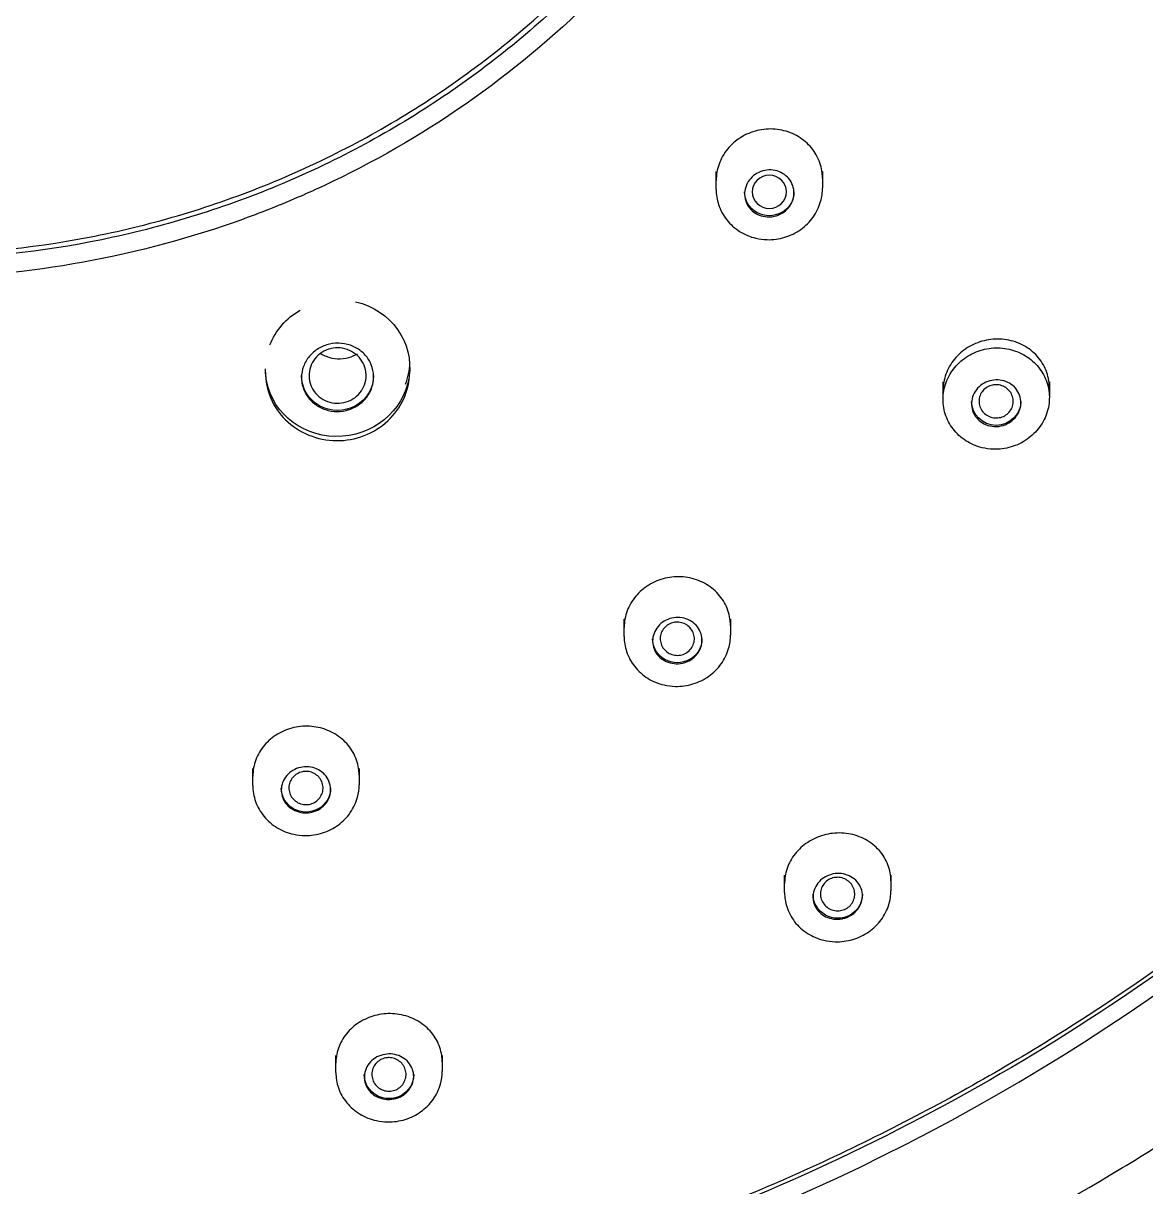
# Model space of a CAD drawing. Header units: centimetres. Extents: x -1797 to 2001, y -8788 to 1856.
# Drawn here: x -759.285 to -756.329, y -5384.095 to -5381.031 of the extents above; entities that cross this region are included whole.
import ezdxf

# ---------------------------------------------------------------- set-up
doc = ezdxf.new("R2010")
doc.units = ezdxf.units.CM
doc.header["$LTSCALE"] = 100
doc.header["$MEASUREMENT"] = 0
doc.layers.add('ID_Furniture-Fixed_02', color=145, linetype='Continuous')
doc.layers.add('WALL-03', color=2, linetype='Continuous')

# ---------------------------------------------------------------- blocks, each defined once
blk = doc.blocks.new('A$C5f37530c')
at = {"layer": 'ID_Furniture-Fixed_02'}
for p, q in [((-63.3444, -160.3439), (-63.3444, -160.3889)), ((-63.0644, -160.3889), (-63.0644, -160.3463)), ((-62.1626, -160.8178), (-62.1626, -160.8639)), ((-61.8826, -160.8639), (-61.8826, -160.8223)), ((-63.5631, -161.0996), (-63.5631, -161.1446)), ((-63.2831, -161.1446), (-63.2831, -161.1013)), ((-62.5851, -161.4919), (-62.5851, -161.5376)), ((-62.3051, -161.5376), (-62.3051, -161.4952)), ((-61.7453, -162.1163), (-61.7453, -162.1629)), ((-61.4653, -162.1629), (-61.4653, -162.121)), ((-63.5299, -162.1879), (-63.5299, -162.1969)), ((-63.1499, -162.2006), (-63.1499, -162.1904)), ((-63.5878, -162.5914), (-63.6123, -162.5827)), ((-63.4027, -162.6669), (-63.426, -162.6565)), ((-62.3428, -162.6693), (-62.3428, -162.7163)), ((-62.0628, -162.7163), (-62.0628, -162.6728))]:
    blk.add_line(p, q, dxfattribs=at)
for centre, radius, start, end in [((-64.4728, -165.0349), 2.5988, 70.6627, 89.9959), ((-64.445, -164.9684), 2.5264, 45.912, 65.6346)]:
    blk.add_arc(centre, radius, start, end, dxfattribs=at)
for centre, major_axis in [((-64.4726, -165.0029), (5.645, 0)), ((-62.2028, -162.6631), (0.045, 0))]:
    blk.add_ellipse(centre, major_axis=major_axis, ratio=0.970296, dxfattribs=at)
for centre, major_axis, ratio, start_param, end_param in [((-63.2044, -160.3382), (0.065, 0), 0.970296, 0, 3.141593), ((-62.0226, -160.8132), (0.065, 0), 0.970296, 0, 3.141593), ((-63.4231, -161.0929), (0.065, 0), 0.970296, 0, 3.141593), ((-62.4451, -161.486), (0.065, 0), 0.970296, 0, 3.141593), ((-63.3399, -162.1988), (-0.1893, 0.0177), 0.945873, 1.911212, 6.283185), ((-61.6053, -162.1112), (-0.065, 0), 0.970296, 3.141593, 6.283185), ((-63.3399, -162.1794), (0.095, 0), 0.970296, 0, 3.141593), ((-63.3399, -162.2205), (-0.19, 0), 0.970296, 3.187766, 3.500122), ((-63.3399, -162.1988), (-0.1893, 0.0177), 0.945873, 0, 0.088098), ((-63.3399, -162.1988), (-0.1893, 0.0177), 0.945873, 0.443996, 1.112771), ((-64.4726, -164.8861), (2.525, 0), 0.970296, 1.143417, 1.212777), ((-62.2028, -162.6631), (0.065, 0), 0.970296, 0, 3.141593)]:
    blk.add_ellipse(centre, major_axis=major_axis, ratio=ratio, start_param=start_param, end_param=end_param, dxfattribs=at)
for points, knots in [([(-70.4169, -164.2267), (-70.4, -164.1104), (-70.3712, -163.9482), (-70.262, -163.4578), (-70.0375, -162.7785), (-69.6987, -162.1409), (-69.4053, -161.6981), (-69.2596, -161.5013), (-69.015, -161.2035), (-68.8548, -161.031), (-68.5773, -160.7618), (-68.4005, -160.6073), (-68.0942, -160.3703), (-67.8891, -160.2273), (-67.4351, -159.9444), (-66.7767, -159.615), (-66.0793, -159.3975), (-65.5365, -159.284), (-65.2961, -159.2458), (-64.9061, -159.2031), (-64.4726, -159.1813), (-64.0391, -159.2031), (-63.6492, -159.2458), (-63.4088, -159.284), (-62.8659, -159.3975), (-62.1685, -159.615), (-61.5102, -159.9444), (-61.0561, -160.2273), (-60.8511, -160.3703), (-60.5447, -160.6073), (-60.368, -160.7618), (-60.0905, -161.031), (-59.9302, -161.2035), (-59.6857, -161.5013), (-59.54, -161.6981), (-59.2465, -162.1409), (-58.9078, -162.7785), (-58.6833, -163.4578), (-58.5741, -163.9482), (-58.5453, -164.1104), (-58.5284, -164.2267)], [0.2715949, 0.2715949, 0.2715949, 0.2715949, 0.2812305, 0.2851025, 0.3127892, 0.339482, 0.3437195, 0.3560105, 0.3593529, 0.3749833, 0.375032, 0.3906139, 0.3938894, 0.4062477, 0.4107021, 0.4368761, 0.4649885, 0.4687355, 0.4811162, 0.4843693, 0.5, 0.5156307, 0.5188838, 0.5312645, 0.5350115, 0.5631239, 0.5892979, 0.5937523, 0.6061106, 0.6093861, 0.624968, 0.6250169, 0.6406471, 0.6439896, 0.6562805, 0.660518, 0.6872108, 0.7148975, 0.7187695, 0.7284051, 0.7284051, 0.7284051, 0.7284051]), ([(-64.4726, -170.4466), (-64.843, -170.4466), (-65.2071, -170.4115), (-65.7445, -170.3081), (-65.9221, -170.2651), (-66.2743, -170.1616), (-66.4493, -170.1009), (-66.9585, -169.8961), (-67.2805, -169.7289), (-67.8898, -169.334), (-68.1783, -169.1041), (-68.6955, -168.6022), (-68.9276, -168.3285), (-69.2349, -167.8827), (-69.3304, -167.7283), (-69.5033, -167.4143), (-69.5814, -167.254), (-69.7911, -166.7631), (-69.8987, -166.4203), (-70.0427, -165.718), (-70.0783, -165.3649), (-70.0787, -164.6555), (-70.0423, -164.2953), (-69.8993, -163.5979), (-69.7936, -163.2589), (-69.5831, -162.765), (-69.5038, -162.602), (-69.3302, -162.2867), (-69.236, -162.1343), (-68.9317, -161.692), (-68.7001, -161.4171), (-68.1771, -160.9091), (-67.8934, -160.6836), (-67.4381, -160.3882), (-67.2813, -160.2968), (-66.9571, -160.1285), (-66.789, -160.0513), (-66.2795, -159.8463), (-65.9301, -159.7434), (-65.212, -159.6039), (-64.8404, -159.5681), (-64.1088, -159.5678), (-63.7452, -159.6023), (-63.2032, -159.7065), (-63.023, -159.7503), (-62.6716, -159.8537), (-62.4994, -159.9134), (-61.9933, -160.1164), (-61.668, -160.2844), (-61.0538, -160.6819), (-60.7712, -160.9069), (-60.2539, -161.4079), (-60.017, -161.6875), (-59.6092, -162.2792), (-59.4368, -162.5916), (-59.2255, -163.0848), (-59.1628, -163.2544), (-59.0556, -163.5964), (-59.011, -163.7688), (-58.9037, -164.2902), (-58.8672, -164.6431), (-58.8664, -165.3604), (-58.9025, -165.7155), (-59.0088, -166.237), (-59.053, -166.4093), (-59.1592, -166.7507), (-59.2216, -166.9207), (-59.4325, -167.4156), (-59.6045, -167.7281), (-60.0104, -168.319), (-60.247, -168.5991), (-60.7641, -169.1017), (-61.0461, -169.3271), (-61.5046, -169.6255), (-61.664, -169.7185), (-61.9879, -169.8868), (-62.1532, -169.9628), (-62.6589, -170.1667), (-63.0104, -170.271), (-63.7358, -170.4115), (-64.1023, -170.4466), (-64.4726, -170.4466)], [0, 0, 0, 0, 0.03125, 0.03125, 0.046875, 0.046875, 0.0625, 0.0625, 0.09375, 0.09375, 0.125, 0.125, 0.15625, 0.15625, 0.171875, 0.171875, 0.1875, 0.1875, 0.21875, 0.21875, 0.25, 0.25, 0.28125, 0.28125, 0.3125, 0.3125, 0.328125, 0.328125, 0.34375, 0.34375, 0.375, 0.375, 0.40625, 0.40625, 0.421875, 0.421875, 0.4375, 0.4375, 0.46875, 0.46875, 0.5, 0.5, 0.53125, 0.53125, 0.546875, 0.546875, 0.5625, 0.5625, 0.59375, 0.59375, 0.625, 0.625, 0.65625, 0.65625, 0.6875, 0.6875, 0.703125, 0.703125, 0.71875, 0.71875, 0.75, 0.75, 0.78125, 0.78125, 0.796875, 0.796875, 0.8125, 0.8125, 0.84375, 0.84375, 0.875, 0.875, 0.90625, 0.90625, 0.921875, 0.921875, 0.9375, 0.9375, 0.96875, 0.96875, 1, 1, 1, 1]), ([(-64.1622, -170.4197), (-63.8992, -170.4056), (-63.6394, -170.3736), (-63.2041, -170.2898), (-63.0269, -170.2469), (-62.6756, -170.1437), (-62.501, -170.0831), (-61.9932, -169.8789), (-61.6721, -169.7122), (-61.0643, -169.3182), (-60.7765, -169.0889), (-60.2607, -168.5883), (-60.0292, -168.3153), (-59.7226, -167.8707), (-59.6275, -167.7167), (-59.455, -167.4036), (-59.377, -167.2436), (-59.1679, -166.754), (-59.0606, -166.4121), (-58.917, -165.7116), (-58.8815, -165.3594), (-58.8811, -164.6518), (-58.9174, -164.2926), (-59.0599, -163.597), (-59.1655, -163.2589), (-59.3754, -162.7662), (-59.4545, -162.6036), (-59.6276, -162.2892), (-59.7216, -162.1371), (-60.0251, -161.696), (-60.2561, -161.4218), (-60.7777, -160.9151), (-61.0607, -160.6903), (-61.5148, -160.3956), (-61.6713, -160.3045), (-61.9946, -160.1365), (-62.1622, -160.0595), (-62.6704, -159.8551), (-63.0189, -159.7524), (-63.7352, -159.6133), (-64.1058, -159.5776), (-64.8355, -159.5774), (-65.1982, -159.6117), (-65.7387, -159.7157), (-65.9185, -159.7593), (-66.269, -159.8624), (-66.4407, -159.922), (-66.9455, -160.1245), (-67.27, -160.292), (-67.8827, -160.6885), (-68.1644, -160.9129), (-68.6805, -161.4127), (-68.9168, -161.6915), (-69.3235, -162.2817), (-69.4955, -162.5933), (-69.7062, -163.0852), (-69.7687, -163.2543), (-69.8757, -163.5955), (-69.9201, -163.7675), (-70.0271, -164.2875), (-70.0636, -164.6395), (-70.0643, -165.3549), (-70.0284, -165.7091), (-69.9223, -166.2293), (-69.8783, -166.4011), (-69.7723, -166.7417), (-69.7101, -166.9112), (-69.4998, -167.4048), (-69.3282, -167.7165), (-68.9233, -168.3058), (-68.6874, -168.5853), (-68.1715, -169.0865), (-67.8903, -169.3114), (-67.4329, -169.609), (-67.274, -169.7017), (-66.951, -169.8697), (-66.7861, -169.9455), (-66.3349, -170.1274), (-66.0417, -170.2191), (-65.7403, -170.2871)], [0.0087958, 0.0087958, 0.0087958, 0.0087958, 0.03125, 0.03125, 0.046875, 0.046875, 0.0625, 0.0625, 0.09375, 0.09375, 0.125, 0.125, 0.15625, 0.15625, 0.171875, 0.171875, 0.1875, 0.1875, 0.21875, 0.21875, 0.25, 0.25, 0.28125, 0.28125, 0.3125, 0.3125, 0.328125, 0.328125, 0.34375, 0.34375, 0.375, 0.375, 0.40625, 0.40625, 0.421875, 0.421875, 0.4375, 0.4375, 0.46875, 0.46875, 0.5, 0.5, 0.53125, 0.53125, 0.546875, 0.546875, 0.5625, 0.5625, 0.59375, 0.59375, 0.625, 0.625, 0.65625, 0.65625, 0.6875, 0.6875, 0.703125, 0.703125, 0.71875, 0.71875, 0.75, 0.75, 0.78125, 0.78125, 0.796875, 0.796875, 0.8125, 0.8125, 0.84375, 0.84375, 0.875, 0.875, 0.90625, 0.90625, 0.921875, 0.921875, 0.9375, 0.9375, 0.9638021, 0.9638021, 0.9638021, 0.9638021]), ([(-63.3444, -160.344), (-63.3444, -160.3303), (-63.3421, -160.3165), (-63.3376, -160.3036), (-63.3328, -160.2895), (-63.3253, -160.276), (-63.3157, -160.2643), (-63.3061, -160.2526), (-63.2941, -160.2423), (-63.2808, -160.2343), (-63.2676, -160.2263), (-63.2527, -160.2204), (-63.2374, -160.2171), (-63.2278, -160.215), (-63.2178, -160.2138), (-63.2079, -160.2137)], [0.7536301, 0.7536301, 0.7536301, 0.7536301, 0.8036148, 0.8036148, 0.8036148, 0.8580049, 0.8580049, 0.8580049, 0.9123808, 0.9123808, 0.9123808, 0.9664399, 0.9664399, 0.9664399, 1, 1, 1, 1]), ([(-63.2079, -160.2137), (-63.1924, -160.2134), (-63.1766, -160.2157), (-63.1618, -160.2203), (-63.147, -160.2248), (-63.1328, -160.2318), (-63.1204, -160.2407), (-63.108, -160.2495), (-63.097, -160.2605), (-63.0883, -160.2726), (-63.0796, -160.2848), (-63.073, -160.2985), (-63.0691, -160.3127), (-63.066, -160.3236), (-63.0644, -160.3351), (-63.0644, -160.3464)], [0, 0, 0, 0, 0.0530044, 0.0530044, 0.0530044, 0.1060084, 0.1060084, 0.1060084, 0.1590418, 0.1590418, 0.1590418, 0.2123999, 0.2123999, 0.2123999, 0.2537601, 0.2537601, 0.2537601, 0.2537601]), ([(-63.21, -160.273), (-63.2172, -160.2734), (-63.2244, -160.2751), (-63.231, -160.2777), (-63.2376, -160.2803), (-63.2437, -160.284), (-63.2489, -160.2885), (-63.2542, -160.293), (-63.2587, -160.2984), (-63.2621, -160.3043), (-63.2655, -160.3103), (-63.2678, -160.3169), (-63.2688, -160.3236), (-63.2698, -160.3304), (-63.2696, -160.3374), (-63.268, -160.3442), (-63.2665, -160.3509), (-63.2637, -160.3575), (-63.2598, -160.3634), (-63.2559, -160.3692), (-63.2509, -160.3746), (-63.2451, -160.3789), (-63.2395, -160.3832), (-63.233, -160.3866), (-63.2261, -160.3889), (-63.2194, -160.3912), (-63.2121, -160.3925), (-63.205, -160.3926), (-63.1978, -160.3928), (-63.1906, -160.3918), (-63.1839, -160.3898), (-63.1771, -160.3879), (-63.1706, -160.3848), (-63.165, -160.3809), (-63.1592, -160.3769), (-63.1542, -160.372), (-63.1502, -160.3665), (-63.1462, -160.3609), (-63.1431, -160.3546), (-63.1414, -160.3481), (-63.1396, -160.3415), (-63.139, -160.3345), (-63.1397, -160.3276), (-63.1405, -160.3208), (-63.1425, -160.314), (-63.1457, -160.3077), (-63.1489, -160.3015), (-63.1533, -160.2957), (-63.1586, -160.2908), (-63.1611, -160.2885), (-63.1639, -160.2863), (-63.1668, -160.2843), (-63.1726, -160.2805), (-63.1792, -160.2774), (-63.1861, -160.2755), (-63.1929, -160.2735), (-63.2002, -160.2726), (-63.2073, -160.2728), (-63.2082, -160.2729), (-63.2091, -160.2729), (-63.21, -160.273)], [0, 0, 0, 0, 0.053168, 0.053168, 0.053168, 0.106283, 0.106283, 0.106283, 0.160205, 0.160205, 0.160205, 0.215143, 0.215143, 0.215143, 0.270562, 0.270562, 0.270562, 0.3257, 0.3257, 0.3257, 0.37992, 0.37992, 0.37992, 0.433016, 0.433016, 0.433016, 0.485287, 0.485287, 0.485287, 0.537362, 0.537362, 0.537362, 0.589927, 0.589927, 0.589927, 0.643464, 0.643464, 0.643464, 0.69807, 0.69807, 0.69807, 0.753389, 0.753389, 0.753389, 0.808723, 0.808723, 0.808723, 0.863327, 0.863327, 0.863327, 0.889352, 0.889352, 0.889352, 0.941446, 0.941446, 0.941446, 0.993547, 0.993547, 0.993547, 1, 1, 1, 1]), ([(-63.2044, -160.383), (-63.1994, -160.3829), (-63.1943, -160.382), (-63.1896, -160.3804), (-63.1849, -160.3787), (-63.1804, -160.3762), (-63.1765, -160.3732), (-63.1726, -160.3701), (-63.1691, -160.3663), (-63.1665, -160.3621), (-63.1638, -160.3579), (-63.1618, -160.3532), (-63.1607, -160.3483), (-63.1595, -160.3434), (-63.1592, -160.3383), (-63.1599, -160.3333), (-63.1605, -160.3283), (-63.162, -160.3234), (-63.1642, -160.3189), (-63.1665, -160.3144), (-63.1696, -160.3103), (-63.1733, -160.3068), (-63.1769, -160.3034), (-63.1812, -160.3006), (-63.1858, -160.2985), (-63.1903, -160.2965), (-63.1953, -160.2952), (-63.2003, -160.2948), (-63.2052, -160.2944), (-63.2103, -160.2947), (-63.2151, -160.2959), (-63.22, -160.2971), (-63.2247, -160.2991), (-63.2288, -160.3017), (-63.2331, -160.3044), (-63.2369, -160.3078), (-63.24, -160.3117), (-63.2431, -160.3156), (-63.2456, -160.3201), (-63.2472, -160.3248), (-63.2489, -160.3295), (-63.2497, -160.3346), (-63.2496, -160.3396), (-63.2496, -160.3446), (-63.2486, -160.3497), (-63.2468, -160.3544), (-63.245, -160.3591), (-63.2424, -160.3635), (-63.2391, -160.3673), (-63.2359, -160.3711), (-63.2319, -160.3744), (-63.2276, -160.3769), (-63.2233, -160.3794), (-63.2185, -160.3812), (-63.2136, -160.3821), (-63.2106, -160.3827), (-63.2075, -160.383), (-63.2044, -160.383)], [0, 0, 0, 0, 0.053206, 0.053206, 0.053206, 0.106381, 0.106381, 0.106381, 0.159958, 0.159958, 0.159958, 0.214194, 0.214194, 0.214194, 0.268882, 0.268882, 0.268882, 0.323603, 0.323603, 0.323603, 0.377836, 0.377836, 0.377836, 0.431359, 0.431359, 0.431359, 0.484269, 0.484269, 0.484269, 0.53692, 0.53692, 0.53692, 0.589773, 0.589773, 0.589773, 0.643209, 0.643209, 0.643209, 0.697378, 0.697378, 0.697378, 0.752052, 0.752052, 0.752052, 0.806761, 0.806761, 0.806761, 0.861087, 0.861087, 0.861087, 0.91476, 0.91476, 0.91476, 0.967804, 0.967804, 0.967804, 1, 1, 1, 1]), ([(-63.0644, -160.3719), (-63.0644, -160.3755), (-63.0646, -160.3792), (-63.0649, -160.3829), (-63.0663, -160.3974), (-63.0705, -160.4119), (-63.0771, -160.4252), (-63.0838, -160.4385), (-63.0931, -160.451), (-63.1043, -160.4614), (-63.1155, -160.4718), (-63.1289, -160.4805), (-63.1434, -160.4868), (-63.1576, -160.493), (-63.1733, -160.4969), (-63.1891, -160.4983), (-63.2046, -160.4997), (-63.2206, -160.4987), (-63.2358, -160.4952), (-63.2508, -160.4918), (-63.2655, -160.4861), (-63.2785, -160.4784), (-63.2915, -160.4707), (-63.3033, -160.461), (-63.313, -160.4499), (-63.3227, -160.4388), (-63.3305, -160.426), (-63.3358, -160.4127), (-63.3412, -160.3991), (-63.3441, -160.3846), (-63.3444, -160.3703), (-63.3444, -160.3696), (-63.3444, -160.3688), (-63.3444, -160.3681)], [0.2493051, 0.2493051, 0.2493051, 0.2493051, 0.2630827, 0.2630827, 0.2630827, 0.318165, 0.318165, 0.318165, 0.3736341, 0.3736341, 0.3736341, 0.4287025, 0.4287025, 0.4287025, 0.48278, 0.48278, 0.48278, 0.5357412, 0.5357412, 0.5357412, 0.5879424, 0.5879424, 0.5879424, 0.6400266, 0.6400266, 0.6400266, 0.6926586, 0.6926586, 0.6926586, 0.7462887, 0.7462887, 0.7462887, 0.7491094, 0.7491094, 0.7491094, 0.7491094]), ([(-62.1626, -160.8179), (-62.1626, -160.8053), (-62.1607, -160.7926), (-62.1569, -160.7806), (-62.1525, -160.7664), (-62.1453, -160.7528), (-62.1361, -160.741), (-62.1269, -160.7291), (-62.1152, -160.7185), (-62.1022, -160.7103), (-62.0892, -160.702), (-62.0744, -160.6958), (-62.0591, -160.6921), (-62.0494, -160.6898), (-62.0394, -160.6885), (-62.0293, -160.6882)], [0.7570328, 0.7570328, 0.7570328, 0.7570328, 0.8029393, 0.8029393, 0.8029393, 0.8571127, 0.8571127, 0.8571127, 0.9115242, 0.9115242, 0.9115242, 0.9658654, 0.9658654, 0.9658654, 1, 1, 1, 1]), ([(-62.0293, -160.6882), (-62.0138, -160.6878), (-61.998, -160.6898), (-61.983, -160.6942), (-61.9681, -160.6986), (-61.9537, -160.7055), (-61.941, -160.7142), (-61.9284, -160.7229), (-61.9172, -160.7338), (-61.9082, -160.7459), (-61.8993, -160.758), (-61.8924, -160.7716), (-61.8881, -160.7857), (-61.8845, -160.7976), (-61.8826, -160.8101), (-61.8826, -160.8224)], [0, 0, 0, 0, 0.0531347, 0.0531347, 0.0531347, 0.1062818, 0.1062818, 0.1062818, 0.1592688, 0.1592688, 0.1592688, 0.2123403, 0.2123403, 0.2123403, 0.2571753, 0.2571753, 0.2571753, 0.2571753]), ([(-62.0117, -160.7486), (-62.0189, -160.7473), (-62.0263, -160.7471), (-62.0334, -160.748), (-62.0405, -160.749), (-62.0475, -160.751), (-62.0538, -160.754), (-62.0602, -160.7571), (-62.066, -160.7612), (-62.0709, -160.7661), (-62.0758, -160.771), (-62.0799, -160.7769), (-62.0827, -160.7831), (-62.0855, -160.7894), (-62.0872, -160.7963), (-62.0876, -160.8032), (-62.0879, -160.81), (-62.087, -160.8171), (-62.0848, -160.8238), (-62.0826, -160.8304), (-62.0792, -160.8367), (-62.0748, -160.8423), (-62.0705, -160.8478), (-62.0651, -160.8528), (-62.0591, -160.8567), (-62.0531, -160.8605), (-62.0464, -160.8635), (-62.0395, -160.8654), (-62.0327, -160.8673), (-62.0254, -160.8682), (-62.0183, -160.8679), (-62.0112, -160.8676), (-62.004, -160.8663), (-61.9975, -160.8639), (-61.9908, -160.8614), (-61.9846, -160.8579), (-61.9792, -160.8536), (-61.9737, -160.8492), (-61.9691, -160.8438), (-61.9656, -160.838), (-61.962, -160.832), (-61.9596, -160.8254), (-61.9584, -160.8186), (-61.9573, -160.8118), (-61.9574, -160.8047), (-61.9588, -160.7979), (-61.9602, -160.7911), (-61.9629, -160.7845), (-61.9667, -160.7784), (-61.9685, -160.7755), (-61.9706, -160.7728), (-61.9729, -160.7702), (-61.9775, -160.765), (-61.9831, -160.7604), (-61.9892, -160.7569), (-61.9953, -160.7533), (-62.0021, -160.7507), (-62.0091, -160.7491), (-62.0099, -160.7489), (-62.0108, -160.7488), (-62.0117, -160.7486)], [0, 0, 0, 0, 0.053168, 0.053168, 0.053168, 0.106282, 0.106282, 0.106282, 0.160205, 0.160205, 0.160205, 0.215143, 0.215143, 0.215143, 0.270563, 0.270563, 0.270563, 0.325701, 0.325701, 0.325701, 0.37992, 0.37992, 0.37992, 0.433016, 0.433016, 0.433016, 0.485286, 0.485286, 0.485286, 0.537361, 0.537361, 0.537361, 0.589927, 0.589927, 0.589927, 0.643465, 0.643465, 0.643465, 0.698071, 0.698071, 0.698071, 0.75339, 0.75339, 0.75339, 0.808723, 0.808723, 0.808723, 0.863327, 0.863327, 0.863327, 0.889352, 0.889352, 0.889352, 0.941447, 0.941447, 0.941447, 0.993547, 0.993547, 0.993547, 1, 1, 1, 1]), ([(-62.0226, -160.8578), (-62.0175, -160.8577), (-62.0124, -160.8567), (-62.0077, -160.855), (-62.0029, -160.8533), (-61.9984, -160.8508), (-61.9945, -160.8476), (-61.9906, -160.8445), (-61.9871, -160.8406), (-61.9845, -160.8364), (-61.9818, -160.8321), (-61.9798, -160.8273), (-61.9788, -160.8224), (-61.9777, -160.8175), (-61.9775, -160.8123), (-61.9782, -160.8074), (-61.9789, -160.8024), (-61.9805, -160.7976), (-61.9828, -160.7931), (-61.9851, -160.7888), (-61.9882, -160.7847), (-61.9919, -160.7814), (-61.9955, -160.778), (-61.9998, -160.7753), (-62.0044, -160.7733), (-62.009, -160.7714), (-62.0139, -160.7702), (-62.0189, -160.7698), (-62.0238, -160.7694), (-62.0289, -160.7698), (-62.0338, -160.771), (-62.0387, -160.7723), (-62.0434, -160.7743), (-62.0476, -160.777), (-62.0518, -160.7798), (-62.0556, -160.7833), (-62.0587, -160.7872), (-62.0618, -160.7912), (-62.0643, -160.7957), (-62.0659, -160.8005), (-62.0674, -160.8053), (-62.0682, -160.8104), (-62.0681, -160.8154), (-62.0679, -160.8203), (-62.0669, -160.8254), (-62.0651, -160.83), (-62.0632, -160.8346), (-62.0606, -160.839), (-62.0573, -160.8427), (-62.054, -160.8464), (-62.05, -160.8496), (-62.0457, -160.852), (-62.0413, -160.8544), (-62.0365, -160.8562), (-62.0316, -160.857), (-62.0287, -160.8576), (-62.0256, -160.8578), (-62.0226, -160.8578)], [0, 0, 0, 0, 0.053739, 0.053739, 0.053739, 0.107435, 0.107435, 0.107435, 0.161635, 0.161635, 0.161635, 0.216348, 0.216348, 0.216348, 0.271057, 0.271057, 0.271057, 0.325346, 0.325346, 0.325346, 0.378962, 0.378962, 0.378962, 0.431945, 0.431945, 0.431945, 0.484617, 0.484617, 0.484617, 0.537445, 0.537445, 0.537445, 0.590848, 0.590848, 0.590848, 0.644906, 0.644906, 0.644906, 0.699442, 0.699442, 0.699442, 0.75412, 0.75412, 0.75412, 0.808512, 0.808512, 0.808512, 0.862313, 0.862313, 0.862313, 0.915498, 0.915498, 0.915498, 0.96835, 0.96835, 0.96835, 1, 1, 1, 1]), ([(-61.8826, -160.8485), (-61.8826, -160.8521), (-61.8828, -160.8556), (-61.8831, -160.8591), (-61.8844, -160.8736), (-61.8884, -160.888), (-61.8949, -160.9011), (-61.9014, -160.9144), (-61.9105, -160.9267), (-61.9216, -160.9371), (-61.9327, -160.9476), (-61.946, -160.9563), (-61.9604, -160.9626), (-61.9747, -160.9688), (-61.9905, -160.9728), (-62.0064, -160.9741), (-62.0221, -160.9754), (-62.0383, -160.9742), (-62.0538, -160.9705), (-62.0689, -160.967), (-62.0837, -160.961), (-62.0969, -160.953), (-62.1099, -160.9451), (-62.1217, -160.9351), (-62.1314, -160.9238), (-62.1411, -160.9125), (-62.1488, -160.8996), (-62.1541, -160.8862), (-62.1594, -160.8726), (-62.1623, -160.8581), (-62.1626, -160.8439), (-62.1626, -160.8431), (-62.1626, -160.8422), (-62.1626, -160.8414)], [0.248696, 0.248696, 0.248696, 0.248696, 0.2618335, 0.2618335, 0.2618335, 0.3161862, 0.3161862, 0.3161862, 0.3714264, 0.3714264, 0.3714264, 0.426871, 0.426871, 0.426871, 0.4817461, 0.4817461, 0.4817461, 0.5355549, 0.5355549, 0.5355549, 0.5882925, 0.5882925, 0.5882925, 0.6404044, 0.6404044, 0.6404044, 0.6925623, 0.6925623, 0.6925623, 0.7454001, 0.7454001, 0.7454001, 0.7485312, 0.7485312, 0.7485312, 0.7485312]), ([(-63.5631, -161.0996), (-63.5631, -161.0854), (-63.5606, -161.071), (-63.5559, -161.0575), (-63.5509, -161.0434), (-63.5432, -161.03), (-63.5336, -161.0183), (-63.5239, -161.0066), (-63.5119, -160.9963), (-63.4986, -160.9883), (-63.4854, -160.9804), (-63.4705, -160.9745), (-63.4552, -160.9712), (-63.4456, -160.9691), (-63.4357, -160.968), (-63.4258, -160.9679)], [0.7529545, 0.7529545, 0.7529545, 0.7529545, 0.804521, 0.804521, 0.804521, 0.8586044, 0.8586044, 0.8586044, 0.9126702, 0.9126702, 0.9126702, 0.9665577, 0.9665577, 0.9665577, 1, 1, 1, 1]), ([(-63.4258, -160.9679), (-63.4102, -160.9677), (-63.3944, -160.97), (-63.3796, -160.9747), (-63.3647, -160.9794), (-63.3505, -160.9866), (-63.3382, -160.9956), (-63.3258, -161.0046), (-63.3148, -161.0158), (-63.3063, -161.0282), (-63.2977, -161.0406), (-63.2912, -161.0545), (-63.2874, -161.0689), (-63.2846, -161.0795), (-63.2831, -161.0905), (-63.2831, -161.1014)], [0, 0, 0, 0, 0.0533239, 0.0533239, 0.0533239, 0.1066473, 0.1066473, 0.1066473, 0.1599893, 0.1599893, 0.1599893, 0.2135095, 0.2135095, 0.2135095, 0.2530313, 0.2530313, 0.2530313, 0.2530313]), ([(-63.4261, -161.0275), (-63.4334, -161.0277), (-63.4407, -161.0292), (-63.4474, -161.0316), (-63.4541, -161.0341), (-63.4604, -161.0376), (-63.4659, -161.042), (-63.4713, -161.0464), (-63.476, -161.0518), (-63.4796, -161.0576), (-63.4832, -161.0635), (-63.4858, -161.0701), (-63.4871, -161.0768), (-63.4884, -161.0836), (-63.4884, -161.0907), (-63.4872, -161.0975), (-63.486, -161.1043), (-63.4836, -161.111), (-63.48, -161.1171), (-63.4764, -161.1231), (-63.4717, -161.1286), (-63.4662, -161.1332), (-63.4608, -161.1378), (-63.4544, -161.1416), (-63.4477, -161.1442), (-63.441, -161.1468), (-63.4338, -161.1484), (-63.4266, -161.1488), (-63.4194, -161.1492), (-63.412, -161.1485), (-63.4052, -161.1467), (-63.3982, -161.1449), (-63.3916, -161.142), (-63.3857, -161.1382), (-63.3798, -161.1344), (-63.3745, -161.1295), (-63.3703, -161.1241), (-63.366, -161.1186), (-63.3628, -161.1123), (-63.3607, -161.1058), (-63.3587, -161.0992), (-63.3578, -161.0922), (-63.3582, -161.0853), (-63.3586, -161.0785), (-63.3604, -161.0716), (-63.3632, -161.0652), (-63.3661, -161.0588), (-63.3702, -161.0528), (-63.3751, -161.0477), (-63.3788, -161.0439), (-63.3831, -161.0405), (-63.3876, -161.0376), (-63.3937, -161.0339), (-63.4004, -161.0311), (-63.4074, -161.0294), (-63.4135, -161.0279), (-63.4199, -161.0273), (-63.4261, -161.0275)], [0, 0, 0, 0, 0.053341, 0.053341, 0.053341, 0.106653, 0.106653, 0.106653, 0.160399, 0.160399, 0.160399, 0.214724, 0.214724, 0.214724, 0.269361, 0.269361, 0.269361, 0.3239, 0.3239, 0.3239, 0.377973, 0.377973, 0.377973, 0.431425, 0.431425, 0.431425, 0.484377, 0.484377, 0.484377, 0.537164, 0.537164, 0.537164, 0.59018, 0.59018, 0.59018, 0.643723, 0.643723, 0.643723, 0.69787, 0.69787, 0.69787, 0.752441, 0.752441, 0.752441, 0.807062, 0.807062, 0.807062, 0.861324, 0.861324, 0.861324, 0.901331, 0.901331, 0.901331, 0.954141, 0.954141, 0.954141, 1, 1, 1, 1]), ([(-63.4231, -161.1369), (-63.4181, -161.1369), (-63.413, -161.136), (-63.4082, -161.1344), (-63.4035, -161.1327), (-63.399, -161.1303), (-63.3951, -161.1272), (-63.3911, -161.1242), (-63.3877, -161.1204), (-63.385, -161.1163), (-63.3824, -161.1121), (-63.3804, -161.1075), (-63.3793, -161.1027), (-63.3781, -161.0979), (-63.3779, -161.0928), (-63.3785, -161.0879), (-63.379, -161.083), (-63.3805, -161.0782), (-63.3827, -161.0738), (-63.385, -161.0693), (-63.388, -161.0653), (-63.3916, -161.0618), (-63.3952, -161.0584), (-63.3995, -161.0555), (-63.404, -161.0534), (-63.4086, -161.0513), (-63.4135, -161.05), (-63.4185, -161.0495), (-63.4235, -161.049), (-63.4287, -161.0494), (-63.4335, -161.0505), (-63.4384, -161.0516), (-63.4432, -161.0536), (-63.4474, -161.0562), (-63.4516, -161.0589), (-63.4555, -161.0622), (-63.4586, -161.0661), (-63.4617, -161.07), (-63.4642, -161.0744), (-63.4658, -161.0791), (-63.4674, -161.0837), (-63.4682, -161.0887), (-63.4682, -161.0936), (-63.4681, -161.0986), (-63.4672, -161.1035), (-63.4654, -161.1082), (-63.4637, -161.1128), (-63.4611, -161.1171), (-63.4579, -161.1209), (-63.4547, -161.1247), (-63.4508, -161.128), (-63.4465, -161.1306), (-63.4422, -161.1331), (-63.4374, -161.1349), (-63.4325, -161.1359), (-63.4294, -161.1366), (-63.4263, -161.1369), (-63.4231, -161.1369)], [0, 0, 0, 0, 0.053569, 0.053569, 0.053569, 0.107128, 0.107128, 0.107128, 0.160757, 0.160757, 0.160757, 0.214564, 0.214564, 0.214564, 0.268521, 0.268521, 0.268521, 0.322543, 0.322543, 0.322543, 0.376419, 0.376419, 0.376419, 0.430077, 0.430077, 0.430077, 0.483554, 0.483554, 0.483554, 0.536951, 0.536951, 0.536951, 0.590406, 0.590406, 0.590406, 0.64404, 0.64404, 0.64404, 0.697918, 0.697918, 0.697918, 0.75191, 0.75191, 0.75191, 0.805866, 0.805866, 0.805866, 0.8597, 0.8597, 0.8597, 0.913359, 0.913359, 0.913359, 0.966866, 0.966866, 0.966866, 1, 1, 1, 1]), ([(-63.2831, -161.1265), (-63.2831, -161.1308), (-63.2834, -161.1351), (-63.2838, -161.1394), (-63.2854, -161.1541), (-63.2897, -161.1687), (-63.2965, -161.182), (-63.3032, -161.1953), (-63.3126, -161.2077), (-63.3238, -161.2181), (-63.335, -161.2285), (-63.3483, -161.2372), (-63.3626, -161.2435), (-63.3768, -161.2497), (-63.3924, -161.2538), (-63.4081, -161.2552), (-63.4236, -161.2566), (-63.4397, -161.2555), (-63.4549, -161.2521), (-63.47, -161.2486), (-63.4847, -161.2427), (-63.4978, -161.2349), (-63.5109, -161.227), (-63.5228, -161.217), (-63.5324, -161.2056), (-63.5421, -161.1942), (-63.5499, -161.1811), (-63.5551, -161.1674), (-63.5603, -161.1536), (-63.563, -161.1388), (-63.5631, -161.1243), (-63.5631, -161.124), (-63.5631, -161.1238), (-63.5631, -161.1236)], [0.2496686, 0.2496686, 0.2496686, 0.2496686, 0.265587, 0.265587, 0.265587, 0.320042, 0.320042, 0.320042, 0.3747065, 0.3747065, 0.3747065, 0.4291556, 0.4291556, 0.4291556, 0.4830647, 0.4830647, 0.4830647, 0.536355, 0.536355, 0.536355, 0.5892174, 0.5892174, 0.5892174, 0.6420168, 0.6420168, 0.6420168, 0.6951365, 0.6951365, 0.6951365, 0.7488273, 0.7488273, 0.7488273, 0.7496037, 0.7496037, 0.7496037, 0.7496037]), ([(-62.5851, -161.4919), (-62.5851, -161.4785), (-62.5829, -161.4649), (-62.5787, -161.4522), (-62.574, -161.438), (-62.5667, -161.4244), (-62.5572, -161.4126), (-62.5478, -161.4007), (-62.5361, -161.3903), (-62.523, -161.3821), (-62.5099, -161.3739), (-62.4951, -161.3678), (-62.4798, -161.3643), (-62.4702, -161.3621), (-62.4603, -161.3608), (-62.4503, -161.3606)], [0.755609, 0.755609, 0.755609, 0.755609, 0.8041409, 0.8041409, 0.8041409, 0.8581153, 0.8581153, 0.8581153, 0.9122094, 0.9122094, 0.9122094, 0.9662525, 0.9662525, 0.9662525, 1, 1, 1, 1]), ([(-62.4503, -161.3606), (-62.4347, -161.3603), (-62.4188, -161.3624), (-62.4039, -161.367), (-62.389, -161.3715), (-62.3746, -161.3786), (-62.3621, -161.3875), (-62.3495, -161.3964), (-62.3384, -161.4075), (-62.3296, -161.4198), (-62.3208, -161.4322), (-62.3141, -161.446), (-62.31, -161.4604), (-62.3068, -161.4717), (-62.3051, -161.4836), (-62.3051, -161.4953)], [0, 0, 0, 0, 0.0533891, 0.0533891, 0.0533891, 0.1067847, 0.1067847, 0.1067847, 0.160098, 0.160098, 0.160098, 0.2134635, 0.2134635, 0.2134635, 0.2557268, 0.2557268, 0.2557268, 0.2557268]), ([(-62.4317, -161.4218), (-62.4388, -161.4203), (-62.4463, -161.4199), (-62.4534, -161.4206), (-62.4606, -161.4214), (-62.4677, -161.4233), (-62.4742, -161.4262), (-62.4807, -161.4291), (-62.4867, -161.4331), (-62.4917, -161.4379), (-62.4968, -161.4427), (-62.5011, -161.4484), (-62.5042, -161.4546), (-62.5072, -161.4608), (-62.5092, -161.4677), (-62.5099, -161.4745), (-62.5105, -161.4814), (-62.5099, -161.4885), (-62.5081, -161.4952), (-62.5063, -161.5019), (-62.5032, -161.5084), (-62.4991, -161.5142), (-62.495, -161.52), (-62.4899, -161.5252), (-62.4841, -161.5294), (-62.4783, -161.5335), (-62.4717, -161.5368), (-62.4648, -161.539), (-62.458, -161.5412), (-62.4506, -161.5423), (-62.4435, -161.5422), (-62.4363, -161.5422), (-62.429, -161.541), (-62.4223, -161.5388), (-62.4155, -161.5365), (-62.4091, -161.5331), (-62.4035, -161.5289), (-62.3979, -161.5246), (-62.3931, -161.5193), (-62.3893, -161.5135), (-62.3856, -161.5077), (-62.3828, -161.5011), (-62.3814, -161.4944), (-62.3799, -161.4876), (-62.3797, -161.4805), (-62.3808, -161.4737), (-62.3819, -161.4668), (-62.3842, -161.46), (-62.3876, -161.4539), (-62.3902, -161.4493), (-62.3934, -161.445), (-62.3971, -161.4411), (-62.4019, -161.436), (-62.4077, -161.4316), (-62.4141, -161.4283), (-62.4196, -161.4254), (-62.4256, -161.4232), (-62.4317, -161.4218)], [0, 0, 0, 0, 0.053341, 0.053341, 0.053341, 0.106653, 0.106653, 0.106653, 0.160399, 0.160399, 0.160399, 0.214724, 0.214724, 0.214724, 0.269361, 0.269361, 0.269361, 0.3239, 0.3239, 0.3239, 0.377973, 0.377973, 0.377973, 0.431425, 0.431425, 0.431425, 0.484377, 0.484377, 0.484377, 0.537163, 0.537163, 0.537163, 0.59018, 0.59018, 0.59018, 0.643723, 0.643723, 0.643723, 0.697871, 0.697871, 0.697871, 0.752442, 0.752442, 0.752442, 0.807062, 0.807062, 0.807062, 0.861324, 0.861324, 0.861324, 0.901331, 0.901331, 0.901331, 0.954141, 0.954141, 0.954141, 1, 1, 1, 1]), ([(-62.4451, -161.5299), (-62.4401, -161.5299), (-62.435, -161.529), (-62.4302, -161.5273), (-62.4254, -161.5257), (-62.4209, -161.5232), (-62.417, -161.5202), (-62.4131, -161.5171), (-62.4096, -161.5133), (-62.407, -161.5091), (-62.4043, -161.5049), (-62.4023, -161.5002), (-62.4012, -161.4954), (-62.4001, -161.4906), (-62.3999, -161.4856), (-62.4005, -161.4807), (-62.4011, -161.4758), (-62.4026, -161.471), (-62.4049, -161.4666), (-62.4071, -161.4622), (-62.4102, -161.4581), (-62.4138, -161.4547), (-62.4174, -161.4513), (-62.4216, -161.4485), (-62.4262, -161.4464), (-62.4307, -161.4444), (-62.4357, -161.443), (-62.4407, -161.4426), (-62.4457, -161.4421), (-62.4509, -161.4424), (-62.4557, -161.4436), (-62.4606, -161.4448), (-62.4654, -161.4467), (-62.4696, -161.4494), (-62.4739, -161.4521), (-62.4777, -161.4555), (-62.4808, -161.4594), (-62.4839, -161.4633), (-62.4863, -161.4677), (-62.4879, -161.4724), (-62.4895, -161.477), (-62.4903, -161.482), (-62.4902, -161.4869), (-62.4902, -161.4918), (-62.4892, -161.4968), (-62.4875, -161.5014), (-62.4857, -161.506), (-62.4831, -161.5104), (-62.4799, -161.5141), (-62.4767, -161.5179), (-62.4728, -161.5212), (-62.4684, -161.5237), (-62.4641, -161.5262), (-62.4593, -161.528), (-62.4544, -161.529), (-62.4513, -161.5296), (-62.4482, -161.5299), (-62.4451, -161.5299)], [0, 0, 0, 0, 0.053772, 0.053772, 0.053772, 0.107524, 0.107524, 0.107524, 0.161375, 0.161375, 0.161375, 0.215399, 0.215399, 0.215399, 0.26938, 0.26938, 0.26938, 0.32322, 0.32322, 0.32322, 0.376873, 0.376873, 0.376873, 0.430362, 0.430362, 0.430362, 0.483784, 0.483784, 0.483784, 0.537283, 0.537283, 0.537283, 0.590976, 0.590976, 0.590976, 0.644791, 0.644791, 0.644791, 0.698689, 0.698689, 0.698689, 0.752603, 0.752603, 0.752603, 0.806443, 0.806443, 0.806443, 0.860153, 0.860153, 0.860153, 0.913747, 0.913747, 0.913747, 0.96731, 0.96731, 0.96731, 1, 1, 1, 1]), ([(-62.3051, -161.5208), (-62.3051, -161.525), (-62.3054, -161.5293), (-62.3058, -161.5335), (-62.3073, -161.5481), (-62.3116, -161.5627), (-62.3182, -161.5759), (-62.3249, -161.5892), (-62.3342, -161.6015), (-62.3453, -161.6119), (-62.3564, -161.6223), (-62.3697, -161.631), (-62.384, -161.6373), (-62.3982, -161.6435), (-62.4139, -161.6475), (-62.4297, -161.6488), (-62.4453, -161.6502), (-62.4614, -161.649), (-62.4768, -161.6454), (-62.492, -161.6418), (-62.5068, -161.6357), (-62.52, -161.6276), (-62.5331, -161.6196), (-62.5449, -161.6094), (-62.5546, -161.5979), (-62.5642, -161.5864), (-62.5719, -161.5732), (-62.5771, -161.5594), (-62.5823, -161.5456), (-62.585, -161.5308), (-62.5851, -161.5162), (-62.5851, -161.516), (-62.5851, -161.5157), (-62.5851, -161.5155)], [0.2493391, 0.2493391, 0.2493391, 0.2493391, 0.2649053, 0.2649053, 0.2649053, 0.3189689, 0.3189689, 0.3189689, 0.3735107, 0.3735107, 0.3735107, 0.4281616, 0.4281616, 0.4281616, 0.4825039, 0.4825039, 0.4825039, 0.5362622, 0.5362622, 0.5362622, 0.5894248, 0.5894248, 0.5894248, 0.6422361, 0.6422361, 0.6422361, 0.6950802, 0.6950802, 0.6950802, 0.7483213, 0.7483213, 0.7483213, 0.7492776, 0.7492776, 0.7492776, 0.7492776]), ([(-61.6128, -161.9852), (-61.5972, -161.9847), (-61.5813, -161.9867), (-61.5662, -161.9911), (-61.5512, -161.9956), (-61.5367, -162.0025), (-61.524, -162.0114), (-61.5113, -162.0203), (-61.4999, -162.0313), (-61.4909, -162.0436), (-61.4819, -162.0559), (-61.475, -162.0698), (-61.4707, -162.0842), (-61.4664, -162.0985), (-61.4647, -162.1138), (-61.4655, -162.1286), (-61.4664, -162.1434), (-61.47, -162.1583), (-61.476, -162.172), (-61.482, -162.1857), (-61.4906, -162.1985), (-61.5011, -162.2095), (-61.5116, -162.2205), (-61.5242, -162.2299), (-61.538, -162.2368), (-61.5518, -162.2438), (-61.5672, -162.2486), (-61.5827, -162.2508), (-61.5983, -162.2529), (-61.6144, -162.2525), (-61.6299, -162.2496), (-61.6454, -162.2467), (-61.6606, -162.2413), (-61.6742, -162.2337), (-61.6878, -162.2261), (-61.7003, -162.2162), (-61.7106, -162.2048), (-61.7209, -162.1935), (-61.7293, -162.1803), (-61.7351, -162.1664), (-61.741, -162.1525), (-61.7444, -162.1375), (-61.7451, -162.1227), (-61.7459, -162.1078), (-61.744, -162.0926), (-61.7395, -162.0785), (-61.7351, -162.0642), (-61.728, -162.0505), (-61.7188, -162.0386), (-61.7096, -162.0266), (-61.6981, -162.016), (-61.6852, -162.0077), (-61.6722, -161.9993), (-61.6576, -161.993), (-61.6424, -161.9893), (-61.6328, -161.987), (-61.6228, -161.9856), (-61.6128, -161.9852)], [0, 0, 0, 0, 0.053554, 0.053554, 0.053554, 0.10712, 0.10712, 0.10712, 0.160526, 0.160526, 0.160526, 0.213838, 0.213838, 0.213838, 0.26723, 0.26723, 0.26723, 0.320839, 0.320839, 0.320839, 0.374707, 0.374707, 0.374707, 0.428762, 0.428762, 0.428762, 0.48285, 0.48285, 0.48285, 0.536802, 0.536802, 0.536802, 0.590512, 0.590512, 0.590512, 0.643979, 0.643979, 0.643979, 0.697309, 0.697309, 0.697309, 0.750664, 0.750664, 0.750664, 0.804195, 0.804195, 0.804195, 0.857978, 0.857978, 0.857978, 0.911982, 0.911982, 0.911982, 0.966078, 0.966078, 0.966078, 1, 1, 1, 1]), ([(-63.5299, -162.1879), (-63.5299, -162.1411), (-63.5103, -162.0954), (-63.4422, -162.0285), (-63.3933, -162.0083), (-63.3431, -162.0078)], [0.7526171, 0.7526171, 0.7526171, 0.7526171, 0.875, 0.875, 1, 1, 1, 1]), ([(-63.3431, -162.0078), (-63.2928, -162.0074), (-63.2433, -162.0266), (-63.172, -162.093), (-63.1507, -162.1402), (-63.1499, -162.1885), (-63.1499, -162.1895), (-63.1499, -162.1906)], [0, 0, 0, 0, 0.125, 0.125, 0.25, 0.25, 0.2527574, 0.2527574, 0.2527574, 0.2527574]), ([(-61.6053, -162.045), (-61.6126, -162.0448), (-61.6201, -162.0458), (-61.627, -162.048), (-61.6338, -162.0501), (-61.6404, -162.0534), (-61.6461, -162.0575), (-61.6518, -162.0617), (-61.6568, -162.0669), (-61.6606, -162.0727), (-61.6645, -162.0786), (-61.6673, -162.0851), (-61.6689, -162.0919), (-61.6704, -162.0986), (-61.6707, -162.1058), (-61.6698, -162.1127), (-61.6688, -162.1196), (-61.6666, -162.1264), (-61.6633, -162.1327), (-61.66, -162.1388), (-61.6556, -162.1446), (-61.6503, -162.1495), (-61.6451, -162.1543), (-61.639, -162.1584), (-61.6325, -162.1614), (-61.6259, -162.1644), (-61.6188, -162.1664), (-61.6117, -162.1673), (-61.6045, -162.1682), (-61.5971, -162.1679), (-61.5901, -162.1665), (-61.5831, -162.165), (-61.5762, -162.1624), (-61.5701, -162.1589), (-61.5639, -162.1553), (-61.5584, -162.1507), (-61.5539, -162.1453), (-61.5494, -162.1399), (-61.5459, -162.1337), (-61.5436, -162.1272), (-61.5413, -162.1206), (-61.5401, -162.1136), (-61.5403, -162.1066), (-61.5405, -162.0997), (-61.542, -162.0927), (-61.5446, -162.0861), (-61.5472, -162.0796), (-61.551, -162.0735), (-61.5557, -162.0681), (-61.5603, -162.0628), (-61.566, -162.0581), (-61.5722, -162.0545), (-61.5784, -162.0509), (-61.5852, -162.0482), (-61.5923, -162.0466), (-61.5965, -162.0457), (-61.6009, -162.0451), (-61.6053, -162.045)], [0, 0, 0, 0, 0.05416, 0.05416, 0.05416, 0.108295, 0.108295, 0.108295, 0.162787, 0.162787, 0.162787, 0.217426, 0.217426, 0.217426, 0.271796, 0.271796, 0.271796, 0.325603, 0.325603, 0.325603, 0.378809, 0.378809, 0.378809, 0.43164, 0.43164, 0.43164, 0.484475, 0.484475, 0.484475, 0.537687, 0.537687, 0.537687, 0.591489, 0.591489, 0.591489, 0.645846, 0.645846, 0.645846, 0.700481, 0.700481, 0.700481, 0.754984, 0.754984, 0.754984, 0.808995, 0.808995, 0.808995, 0.862377, 0.862377, 0.862377, 0.91528, 0.91528, 0.91528, 0.968058, 0.968058, 0.968058, 1, 1, 1, 1]), ([(-63.4349, -162.1736), (-63.4349, -162.1836), (-63.433, -162.1939), (-63.4295, -162.2034), (-63.426, -162.213), (-63.4207, -162.2221), (-63.414, -162.2301), (-63.4073, -162.238), (-63.3992, -162.2449), (-63.3901, -162.2504), (-63.3811, -162.2557), (-63.3711, -162.2598), (-63.3607, -162.2621), (-63.3504, -162.2644), (-63.3395, -162.265), (-63.3291, -162.264), (-63.3185, -162.2629), (-63.3081, -162.2602), (-63.2986, -162.2559), (-63.289, -162.2516), (-63.2802, -162.2457), (-63.2727, -162.2387), (-63.2651, -162.2317), (-63.2588, -162.2233), (-63.2542, -162.2142), (-63.2496, -162.2051), (-63.2466, -162.1952), (-63.2454, -162.1851), (-63.2443, -162.1751), (-63.245, -162.1647), (-63.2474, -162.1548), (-63.2499, -162.1449), (-63.2542, -162.1353), (-63.2599, -162.1267), (-63.2657, -162.1182), (-63.2731, -162.1104), (-63.2815, -162.1041), (-63.2898, -162.0979), (-63.2994, -162.0929), (-63.3095, -162.0896), (-63.3195, -162.0863), (-63.3302, -162.0846), (-63.3408, -162.0846), (-63.3514, -162.0845), (-63.3621, -162.0863), (-63.372, -162.0895), (-63.382, -162.0928), (-63.3915, -162.0978), (-63.3997, -162.104), (-63.408, -162.1103), (-63.4152, -162.118), (-63.4207, -162.1265), (-63.4263, -162.135), (-63.4305, -162.1446), (-63.4327, -162.1545), (-63.4342, -162.1607), (-63.4349, -162.1672), (-63.4349, -162.1736)], [0, 0, 0, 0, 0.053815, 0.053815, 0.053815, 0.107645, 0.107645, 0.107645, 0.161264, 0.161264, 0.161264, 0.214632, 0.214632, 0.214632, 0.267898, 0.267898, 0.267898, 0.321252, 0.321252, 0.321252, 0.374847, 0.374847, 0.374847, 0.42873, 0.42873, 0.42873, 0.482828, 0.482828, 0.482828, 0.536969, 0.536969, 0.536969, 0.59096, 0.59096, 0.59096, 0.644675, 0.644675, 0.644675, 0.698108, 0.698108, 0.698108, 0.751382, 0.751382, 0.751382, 0.804685, 0.804685, 0.804685, 0.858194, 0.858194, 0.858194, 0.911994, 0.911994, 0.911994, 0.966043, 0.966043, 0.966043, 1, 1, 1, 1]), ([(-61.6053, -162.1551), (-61.6003, -162.1551), (-61.5951, -162.1542), (-61.5904, -162.1525), (-61.5856, -162.1509), (-61.5811, -162.1484), (-61.5772, -162.1453), (-61.5732, -162.1423), (-61.5698, -162.1385), (-61.5671, -162.1343), (-61.5645, -162.1301), (-61.5625, -162.1254), (-61.5614, -162.1206), (-61.5603, -162.1158), (-61.5601, -162.1108), (-61.5607, -162.1059), (-61.5613, -162.1011), (-61.5628, -162.0962), (-61.565, -162.0919), (-61.5673, -162.0875), (-61.5703, -162.0834), (-61.5739, -162.08), (-61.5775, -162.0766), (-61.5818, -162.0738), (-61.5863, -162.0717), (-61.5909, -162.0696), (-61.5959, -162.0683), (-61.6009, -162.0678), (-61.6059, -162.0674), (-61.6111, -162.0677), (-61.6159, -162.0689), (-61.6208, -162.07), (-61.6256, -162.072), (-61.6298, -162.0747), (-61.6341, -162.0773), (-61.6379, -162.0808), (-61.641, -162.0846), (-61.6441, -162.0885), (-61.6466, -162.093), (-61.6482, -162.0976), (-61.6498, -162.1023), (-61.6506, -162.1073), (-61.6505, -162.1122), (-61.6504, -162.1171), (-61.6495, -162.1221), (-61.6477, -162.1267), (-61.646, -162.1313), (-61.6434, -162.1356), (-61.6401, -162.1394), (-61.6369, -162.1431), (-61.633, -162.1464), (-61.6287, -162.1489), (-61.6244, -162.1514), (-61.6196, -162.1532), (-61.6147, -162.1542), (-61.6116, -162.1548), (-61.6084, -162.1551), (-61.6053, -162.1551)], [0, 0, 0, 0, 0.053769, 0.053769, 0.053769, 0.107546, 0.107546, 0.107546, 0.16147, 0.16147, 0.16147, 0.215393, 0.215393, 0.215393, 0.269227, 0.269227, 0.269227, 0.322914, 0.322914, 0.322914, 0.376468, 0.376468, 0.376468, 0.42998, 0.42998, 0.42998, 0.483532, 0.483532, 0.483532, 0.537123, 0.537123, 0.537123, 0.590829, 0.590829, 0.590829, 0.644659, 0.644659, 0.644659, 0.69856, 0.69856, 0.69856, 0.752451, 0.752451, 0.752451, 0.806271, 0.806271, 0.806271, 0.859982, 0.859982, 0.859982, 0.913503, 0.913503, 0.913503, 0.966934, 0.966934, 0.966934, 1, 1, 1, 1]), ([(-63.2647, -162.1794), (-63.2647, -162.1712), (-63.2661, -162.1629), (-63.2689, -162.1552), (-63.2716, -162.1475), (-63.2758, -162.1402), (-63.281, -162.1338), (-63.2863, -162.1274), (-63.2927, -162.1218), (-63.2998, -162.1175), (-63.3069, -162.1131), (-63.3149, -162.1099), (-63.3231, -162.1081), (-63.3313, -162.1063), (-63.3399, -162.1058), (-63.3483, -162.1068), (-63.3566, -162.1077), (-63.3649, -162.11), (-63.3725, -162.1136), (-63.3801, -162.1171), (-63.3871, -162.122), (-63.3931, -162.1278), (-63.399, -162.1335), (-63.404, -162.1404), (-63.4076, -162.1478), (-63.4113, -162.1552), (-63.4136, -162.1633), (-63.4145, -162.1714), (-63.4155, -162.1795), (-63.4149, -162.1879), (-63.413, -162.1958), (-63.4111, -162.2038), (-63.4077, -162.2115), (-63.4032, -162.2184), (-63.3987, -162.2253), (-63.3929, -162.2315), (-63.3863, -162.2366), (-63.3797, -162.2416), (-63.3721, -162.2456), (-63.3642, -162.2483), (-63.3562, -162.2509), (-63.3477, -162.2522), (-63.3393, -162.2522), (-63.3309, -162.2521), (-63.3224, -162.2506), (-63.3144, -162.2479), (-63.3065, -162.2451), (-63.299, -162.241), (-63.2924, -162.2358), (-63.2859, -162.2307), (-63.2802, -162.2244), (-63.2758, -162.2174), (-63.2714, -162.2104), (-63.2682, -162.2027), (-63.2664, -162.1947), (-63.2653, -162.1897), (-63.2647, -162.1845), (-63.2647, -162.1794)], [0, 0, 0, 0, 0.053657, 0.053657, 0.053657, 0.107328, 0.107328, 0.107328, 0.161034, 0.161034, 0.161034, 0.21468, 0.21468, 0.21468, 0.268299, 0.268299, 0.268299, 0.32193, 0.32193, 0.32193, 0.375616, 0.375616, 0.375616, 0.429397, 0.429397, 0.429397, 0.483203, 0.483203, 0.483203, 0.536948, 0.536948, 0.536948, 0.590639, 0.590639, 0.590639, 0.64429, 0.64429, 0.64429, 0.697926, 0.697926, 0.697926, 0.751585, 0.751585, 0.751585, 0.805316, 0.805316, 0.805316, 0.85909, 0.85909, 0.85909, 0.912817, 0.912817, 0.912817, 0.966516, 0.966516, 0.966516, 1, 1, 1, 1]), ([(-61.4653, -162.147), (-61.4653, -162.1514), (-61.4656, -162.1559), (-61.466, -162.1602), (-61.4676, -162.1748), (-61.4719, -162.1893), (-61.4784, -162.2024), (-61.4851, -162.2157), (-61.4943, -162.228), (-61.5053, -162.2383), (-61.5164, -162.2487), (-61.5296, -162.2573), (-61.5438, -162.2635), (-61.5581, -162.2697), (-61.5738, -162.2736), (-61.5896, -162.2749), (-61.6053, -162.2762), (-61.6216, -162.2749), (-61.637, -162.2711), (-61.6523, -162.2673), (-61.6672, -162.261), (-61.6805, -162.2527), (-61.6936, -162.2445), (-61.7055, -162.234), (-61.7151, -162.2223), (-61.7247, -162.2105), (-61.7324, -162.1972), (-61.7375, -162.1832), (-61.7426, -162.1693), (-61.7453, -162.1544), (-61.7453, -162.1398), (-61.7453, -162.1397), (-61.7453, -162.1396), (-61.7453, -162.1395)], [0.2492211, 0.2492211, 0.2492211, 0.2492211, 0.2652139, 0.2652139, 0.2652139, 0.3187786, 0.3187786, 0.3187786, 0.3729635, 0.3729635, 0.3729635, 0.42756, 0.42756, 0.42756, 0.4821752, 0.4821752, 0.4821752, 0.536407, 0.536407, 0.536407, 0.5900294, 0.5900294, 0.5900294, 0.6430896, 0.6430896, 0.6430896, 0.6958745, 0.6958745, 0.6958745, 0.7487792, 0.7487792, 0.7487792, 0.7491881, 0.7491881, 0.7491881, 0.7491881]), ([(-63.3842, -162.237), (-63.3797, -162.2342), (-63.3749, -162.2318), (-63.37, -162.2299), (-63.3606, -162.2261), (-63.3504, -162.2239), (-63.3403, -162.2234), (-63.3302, -162.2229), (-63.3198, -162.2241), (-63.3101, -162.2268), (-63.3022, -162.229), (-63.2946, -162.2324), (-63.2876, -162.2366)], [0.4015724, 0.4015724, 0.4015724, 0.4015724, 0.429688, 0.429688, 0.429688, 0.4834695, 0.4834695, 0.4834695, 0.5372394, 0.5372394, 0.5372394, 0.5806597, 0.5806597, 0.5806597, 0.5806597]), ([(-61.9977, -164.9019), (-61.9976, -164.8968), (-61.9976, -164.8917), (-61.9976, -164.7298), (-62.0216, -164.4929), (-62.1009, -164.1871), (-62.2093, -163.8928), (-62.3634, -163.6127), (-62.5573, -163.3597), (-62.6654, -163.2439), (-62.8371, -163.0773), (-63.0272, -162.926), (-63.3066, -162.764), (-63.5255, -162.6638), (-63.7548, -162.5844), (-64.0682, -162.5083), (-64.3113, -162.4851), (-64.4726, -162.4851), (-64.4726, -162.4851), (-64.4726, -162.4851), (-64.4726, -162.4851)], [0.7487894, 0.7487894, 0.7487894, 0.7487894, 0.7498052, 0.7498052, 0.7810462, 0.7966667, 0.8122872, 0.8435283, 0.8591488, 0.8747693, 0.8747693, 0.9060767, 0.9217304, 0.9373841, 0.9530378, 0.9686915, 0.9999989, 0.9999989, 0.9999989, 1, 1, 1, 1]), ([(-64.4726, -162.498), (-64.4726, -162.498), (-64.4726, -162.498), (-64.4726, -162.498), (-64.3125, -162.498), (-64.0711, -162.5211), (-63.7601, -162.5965), (-63.5325, -162.6754), (-63.3153, -162.7749), (-63.0379, -162.9356), (-62.8491, -163.0859), (-62.6787, -163.2513), (-62.5714, -163.3661), (-62.379, -163.6173), (-62.226, -163.8954), (-62.1184, -164.1875), (-62.0399, -164.4901), (-62.0161, -164.7242), (-62.0159, -164.8788)], [0, 0, 0, 0, 0.0000011, 0.0000011, 0.0000011, 0.0313085, 0.0469622, 0.0626159, 0.0782696, 0.0939233, 0.1252307, 0.1252307, 0.1408512, 0.1564717, 0.1877128, 0.2033333, 0.2189538, 0.25, 0.25, 0.25, 0.25]), ([(-62.3428, -162.6694), (-62.3428, -162.6558), (-62.3406, -162.6422), (-62.3364, -162.6294), (-62.3318, -162.6151), (-62.3244, -162.6015), (-62.3151, -162.5895), (-62.3057, -162.5776), (-62.294, -162.5671), (-62.281, -162.5589), (-62.268, -162.5506), (-62.2532, -162.5445), (-62.238, -162.5409), (-62.2284, -162.5386), (-62.2185, -162.5373), (-62.2086, -162.5371)], [0.7564387, 0.7564387, 0.7564387, 0.7564387, 0.8047817, 0.8047817, 0.8047817, 0.8585382, 0.8585382, 0.8585382, 0.9124175, 0.9124175, 0.9124175, 0.9663436, 0.9663436, 0.9663436, 1, 1, 1, 1]), ([(-62.2086, -162.5371), (-62.193, -162.5366), (-62.177, -162.5388), (-62.1621, -162.5433), (-62.1471, -162.5479), (-62.1327, -162.555), (-62.12, -162.564), (-62.1074, -162.573), (-62.0962, -162.5842), (-62.0874, -162.5967), (-62.0785, -162.6091), (-62.0718, -162.6232), (-62.0677, -162.6377), (-62.0645, -162.6491), (-62.0628, -162.6611), (-62.0628, -162.673)], [0, 0, 0, 0, 0.0536142, 0.0536142, 0.0536142, 0.1072347, 0.1072347, 0.1072347, 0.1607667, 0.1607667, 0.1607667, 0.2142502, 0.2142502, 0.2142502, 0.2565516, 0.2565516, 0.2565516, 0.2565516]), ([(-62.2028, -162.5971), (-62.2101, -162.5969), (-62.2175, -162.598), (-62.2244, -162.6002), (-62.2313, -162.6023), (-62.2378, -162.6057), (-62.2435, -162.6099), (-62.2492, -162.6141), (-62.2542, -162.6194), (-62.2581, -162.6252), (-62.2619, -162.6311), (-62.2647, -162.6376), (-62.2663, -162.6444), (-62.2679, -162.6512), (-62.2682, -162.6583), (-62.2673, -162.6653), (-62.2664, -162.6722), (-62.2642, -162.679), (-62.261, -162.6853), (-62.2577, -162.6916), (-62.2533, -162.6974), (-62.2481, -162.7023), (-62.2429, -162.7072), (-62.2368, -162.7113), (-62.2303, -162.7143), (-62.2237, -162.7174), (-62.2166, -162.7194), (-62.2094, -162.7202), (-62.2022, -162.7211), (-62.1948, -162.7207), (-62.1877, -162.7193), (-62.1807, -162.7178), (-62.1738, -162.7152), (-62.1677, -162.7116), (-62.1615, -162.7079), (-62.156, -162.7032), (-62.1515, -162.6978), (-62.147, -162.6924), (-62.1435, -162.6862), (-62.1411, -162.6796), (-62.1388, -162.6731), (-62.1377, -162.666), (-62.1378, -162.659), (-62.138, -162.6521), (-62.1394, -162.645), (-62.1419, -162.6385), (-62.1445, -162.6319), (-62.1482, -162.6257), (-62.1529, -162.6203), (-62.1575, -162.6149), (-62.1632, -162.6102), (-62.1694, -162.6066), (-62.1756, -162.6029), (-62.1825, -162.6002), (-62.1895, -162.5987), (-62.1939, -162.5977), (-62.1984, -162.5972), (-62.2028, -162.5971)], [0, 0, 0, 0, 0.053961, 0.053961, 0.053961, 0.107908, 0.107908, 0.107908, 0.162056, 0.162056, 0.162056, 0.21629, 0.21629, 0.21629, 0.270377, 0.270377, 0.270377, 0.324146, 0.324146, 0.324146, 0.377572, 0.377572, 0.377572, 0.430778, 0.430778, 0.430778, 0.483983, 0.483983, 0.483983, 0.537402, 0.537402, 0.537402, 0.59116, 0.59116, 0.59116, 0.645236, 0.645236, 0.645236, 0.699468, 0.699468, 0.699468, 0.753625, 0.753625, 0.753625, 0.807506, 0.807506, 0.807506, 0.861032, 0.861032, 0.861032, 0.914284, 0.914284, 0.914284, 0.967462, 0.967462, 0.967462, 1, 1, 1, 1]), ([(-62.0628, -162.6984), (-62.0628, -162.7031), (-62.0631, -162.7079), (-62.0636, -162.7125), (-62.0653, -162.7273), (-62.0697, -162.7419), (-62.0764, -162.7551), (-62.0831, -162.7685), (-62.0924, -162.7809), (-62.1035, -162.7912), (-62.1146, -162.8016), (-62.1278, -162.8103), (-62.142, -162.8165), (-62.1562, -162.8228), (-62.1718, -162.8267), (-62.1875, -162.8281), (-62.2032, -162.8294), (-62.2194, -162.8281), (-62.2347, -162.8244), (-62.25, -162.8207), (-62.2649, -162.8145), (-62.2781, -162.8062), (-62.2913, -162.7979), (-62.3032, -162.7875), (-62.3128, -162.7756), (-62.3225, -162.7638), (-62.3301, -162.7503), (-62.3352, -162.7362), (-62.3402, -162.7222), (-62.3428, -162.7073), (-62.3428, -162.6927)], [0.249615, 0.249615, 0.249615, 0.249615, 0.2666532, 0.2666532, 0.2666532, 0.3202801, 0.3202801, 0.3202801, 0.3742563, 0.3742563, 0.3742563, 0.4284643, 0.4284643, 0.4284643, 0.4826836, 0.4826836, 0.4826836, 0.5366873, 0.5366873, 0.5366873, 0.5903448, 0.5903448, 0.5903448, 0.64368, 0.64368, 0.64368, 0.6968565, 0.6968565, 0.6968565, 0.7496195, 0.7496195, 0.7496195, 0.7496195])]:
    blk.add_open_spline(points, degree=3, knots=knots, dxfattribs=at)

msp = doc.modelspace()

# ---------------------------------------------------------------- block references
at = {"layer": 'WALL-03', "xscale": -1, "rotation": 180}
msp.add_blockref('A$C5f37530c', (-695.1178, -5544.1377, -0.0001), dxfattribs=at)

doc.saveas('drawing.dxf')
